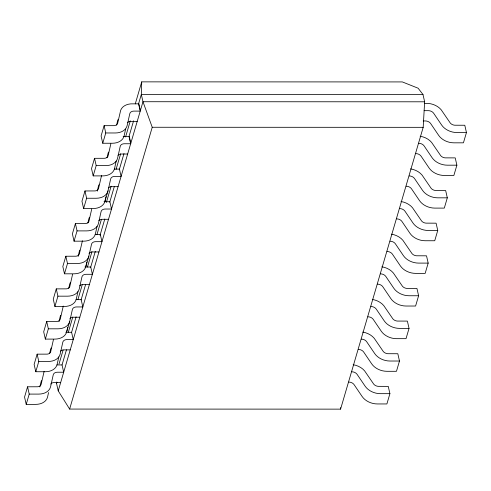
<?xml version="1.0" encoding="UTF-8"?>
<svg xmlns="http://www.w3.org/2000/svg" width="491" height="491" viewBox="0 0 491 491"><rect width="100%" height="100%" fill="white"/><g stroke="black" fill="none" stroke-linecap="round" stroke-linejoin="round"><path stroke-width="0.74" d="M56.753 382.066L56.569 383.569L58.226 390.861L69.624 409.071L340.576 409.138L423.187 127.335L424.641 101.797L422.984 94.505L418.123 88.214L402.332 81.923L141.727 81.862L141.322 94.432L138.29 104.767M39.869 386.957L41.127 381.624A14.896 10.796 16.3 0 1 41.6 380.611M49.603 353.575L50.696 348.978A14.896 10.796 16.3 0 1 51.162 347.966M53.445 339.588L50.634 351.967A5.119 3.707 16.3 0 1 47.173 354.134L37.132 354.158L34.118 364.439L35.775 371.73L45.313 371.736A14.847 10.765 16.3 0 0 57.146 364.328L58.803 356.908M59.006 321.679L60.264 316.339A14.896 10.796 16.3 0 1 60.731 315.326M68.74 288.297L69.832 283.7A14.896 10.796 16.3 0 1 70.299 282.687M72.582 274.309L69.771 286.683A5.119 3.707 16.3 0 1 66.303 288.855L56.269 288.88L53.255 299.16L54.912 306.452L64.45 306.458A14.847 10.765 16.3 0 0 76.283 299.05L77.94 291.629M78.143 256.394L79.401 251.061A14.896 10.796 16.3 0 1 79.867 250.048M48.572 392.518L47.578 396.967A14.847 10.765 16.3 0 1 35.745 404.375L26.207 404.375L24.55 397.078L27.564 386.798L37.604 386.773A5.119 3.707 16.3 0 0 41.066 384.606L44.141 371.343M87.877 223.012L88.969 218.421A14.896 10.796 16.3 0 1 89.436 217.409M91.719 209.031L88.908 221.404A5.119 3.707 16.3 0 1 85.44 223.571L75.405 223.601L72.392 233.882L74.049 241.173L83.587 241.173A14.847 10.765 16.3 0 0 95.42 233.771L97.077 226.351M97.279 191.116L98.538 185.782A14.896 10.796 16.3 0 1 99.004 184.769M63.278 306.059L60.203 319.322A5.119 3.707 16.3 0 1 56.735 321.495L46.7 321.519L43.687 331.799L45.344 339.091L54.882 339.097A14.847 10.765 16.3 0 0 66.715 331.689L67.709 327.239M66.715 331.689L69.728 321.409L72.386 309.539A5.162 3.744 16.3 0 1 76.504 306.943L82.819 306.949L81.162 299.657L76.062 299.651M107.013 157.734L108.106 153.143A14.896 10.796 16.3 0 1 108.572 152.13M110.856 143.753L108.045 156.126A5.119 3.707 16.3 0 1 104.577 158.292L94.536 158.323L91.522 168.603L93.18 175.895L102.723 175.895A14.847 10.765 16.3 0 0 114.556 168.487L116.214 161.073M116.582 125.095L117.674 120.504A14.896 10.796 16.3 0 1 118.141 119.485M82.414 240.78L79.339 254.043A5.119 3.707 16.3 0 1 75.872 256.216L65.837 256.241L62.823 266.521L64.481 273.812L74.018 273.812A14.847 10.765 16.3 0 0 85.851 266.41L86.846 261.961M85.851 266.41L88.865 256.13L91.516 244.26A5.162 3.744 16.3 0 1 95.641 241.664L101.956 241.664L100.299 234.373L95.199 234.373M101.551 175.502L98.476 188.765A5.119 3.707 16.3 0 1 95.009 190.931L84.974 190.962L81.96 201.242L83.611 208.534L93.155 208.534A14.847 10.765 16.3 0 0 104.988 201.132L105.982 196.676M104.988 201.132L108.002 190.852L110.653 178.976A5.162 3.744 16.3 0 1 114.771 176.386L121.093 176.386L119.436 169.094L114.335 169.094M125.616 129.17L124.125 135.847A14.847 10.765 16.3 0 1 112.292 143.255L102.748 143.249L101.091 135.958L104.104 125.678L114.145 125.653A5.119 3.707 16.3 0 0 117.613 123.486L120.688 110.223A14.896 10.796 16.3 0 1 130.784 103.865L138.572 103.816L140.23 111.107L133.908 111.107A5.162 3.744 16.3 0 0 129.79 113.697L127.138 125.567A14.847 10.765 16.3 0 1 115.305 132.975L105.761 132.969L102.748 143.249M26.207 404.375L29.221 394.095L27.564 386.798M35.775 371.73L38.789 361.45L37.132 354.158M45.344 339.091L48.357 328.81L46.7 321.519M54.912 306.452L57.926 296.171L56.269 288.88M64.481 273.812L67.494 263.532L65.837 256.241M74.049 241.173L77.062 230.893L75.405 223.601M83.611 208.534L86.625 198.254L84.974 190.962M93.18 175.895L96.193 165.614L94.536 158.323M59.006 364.064L63.1 350.095M68.267 332.462L72.791 317.026M77.965 299.387L82.267 284.694M87.441 267.055L91.964 251.619M96.917 234.716L101.441 219.287M106.4 202.384L111.138 186.218M116.091 169.315L120.614 153.879M125.573 136.977L130.311 120.811M135.264 103.908L141.727 81.862M56.569 383.569L56.974 382.176M29.221 394.095L38.758 394.095A14.847 10.765 16.3 0 0 50.591 386.687L53.249 374.817A5.162 3.744 16.3 0 1 57.367 372.227L63.683 372.227L62.032 364.936L66.469 349.788M38.789 361.45L48.327 361.456A14.847 10.765 16.3 0 0 60.16 354.048L62.817 342.178A5.162 3.744 16.3 0 1 66.936 339.588L73.251 339.588L71.594 332.297L76.123 316.848M81.083 299.933L85.612 284.492M90.571 267.577L95.309 251.392M100.054 235.214L104.798 219.035M109.757 202.114L114.286 186.672M119.245 169.757L123.984 153.579M133.595 120.792L129.158 135.939L130.815 143.231M58.226 390.861L142.979 101.723L141.322 94.432L422.984 94.505M69.624 409.071L152.228 127.267L142.979 101.723L424.641 101.797M353.152 364.721A14.896 10.796 16.3 0 1 364.641 370.908L373.743 384.171A5.119 3.707 16.3 0 0 378.199 386.343L388.252 386.374L389.909 393.665L386.896 403.946L377.352 403.946A14.847 10.765 16.3 0 1 362.155 396.532L354.103 384.662A5.162 3.744 16.3 0 0 348.806 382.066M362.72 332.082A14.896 10.796 16.3 0 1 374.21 338.268L383.311 351.531A5.119 3.707 16.3 0 0 387.767 353.704L397.82 353.735L399.478 361.026L396.464 371.306L386.92 371.306A14.847 10.765 16.3 0 1 371.724 363.892L363.671 352.022A5.162 3.744 16.3 0 0 358.375 349.426M372.288 299.436A14.896 10.796 16.3 0 1 383.778 305.629L392.88 318.892A5.119 3.707 16.3 0 0 397.336 321.065L407.389 321.096L409.04 328.387L406.026 338.667L396.489 338.667A14.847 10.765 16.3 0 1 381.292 331.253L373.24 319.377A5.162 3.744 16.3 0 0 367.943 316.787M381.857 266.797A14.896 10.796 16.3 0 1 393.346 272.984L402.448 286.253A5.119 3.707 16.3 0 0 406.904 288.426L416.951 288.456L418.608 295.748L415.595 306.028L406.057 306.028A14.847 10.765 16.3 0 1 390.854 298.614L382.808 286.738A5.162 3.744 16.3 0 0 377.511 284.142M391.425 234.158A14.896 10.796 16.3 0 1 402.915 240.345L412.017 253.614A5.119 3.707 16.3 0 0 416.472 255.78L426.519 255.817L428.177 263.108L425.163 273.389L415.625 273.383A14.847 10.765 16.3 0 1 400.423 265.975L392.377 254.099A5.162 3.744 16.3 0 0 387.08 251.502M400.994 201.519A14.896 10.796 16.3 0 1 412.483 207.705L421.585 220.975A5.119 3.707 16.3 0 0 426.041 223.141L436.088 223.178L437.745 230.469L434.731 240.75L425.194 240.743A14.847 10.765 16.3 0 1 409.991 233.335L401.945 221.459A5.162 3.744 16.3 0 0 396.648 218.863M410.562 168.879A14.896 10.796 16.3 0 1 422.051 175.066L431.153 188.335A5.119 3.707 16.3 0 0 435.603 190.502L445.656 190.533L447.313 197.83L444.3 208.11L434.762 208.104A14.847 10.765 16.3 0 1 419.56 200.696L411.513 188.82A5.162 3.744 16.3 0 0 406.217 186.224M420.13 136.24A14.896 10.796 16.3 0 1 431.62 142.427L440.722 155.69A5.119 3.707 16.3 0 0 445.171 157.863L455.225 157.893L456.882 165.185L453.868 175.465L444.33 175.465A14.847 10.765 16.3 0 1 429.128 168.051L421.082 156.181A5.162 3.744 16.3 0 0 415.785 153.585M424.764 103.374L428.195 103.423A14.896 10.796 16.3 0 1 441.188 109.788L450.29 123.051A5.119 3.707 16.3 0 0 454.74 125.223L464.793 125.254L466.45 132.545L463.436 142.826L453.899 142.826A14.847 10.765 16.3 0 1 438.696 135.412L430.65 123.542A5.162 3.744 16.3 0 0 425.353 120.946L423.242 120.946M424.15 110.665L428.367 110.665A5.162 3.744 16.3 0 1 433.663 113.261L441.71 125.131A14.847 10.765 16.3 0 0 456.912 132.545L466.45 132.545M137.216 121.387L130.894 121.387A5.162 3.744 16.3 0 0 127.519 122.621M152.228 127.267L423.187 127.335M123.173 136.455L129.004 136.455L130.661 143.746L124.34 143.746A5.162 3.744 16.3 0 0 120.221 146.336L117.57 158.206A14.847 10.765 16.3 0 1 105.737 165.614L96.193 165.614M127.648 154.027L121.326 154.027A5.162 3.744 16.3 0 0 117.95 155.26M456.882 165.185L447.344 165.185A14.847 10.765 16.3 0 1 432.141 157.771L424.095 145.901A5.162 3.744 16.3 0 0 418.798 143.304M118.079 186.666L111.758 186.666A5.162 3.744 16.3 0 0 108.382 187.906M447.313 197.83L437.776 197.824A14.847 10.765 16.3 0 1 422.573 190.416L414.527 178.54A5.162 3.744 16.3 0 0 409.23 175.944M86.625 198.254L96.168 198.254A14.847 10.765 16.3 0 0 108.002 190.852M104.037 201.733L109.867 201.733L111.525 209.025L105.203 209.025A5.162 3.744 16.3 0 0 101.085 211.621L98.433 223.491A14.847 10.765 16.3 0 1 86.6 230.893L77.062 230.893M108.511 219.305L102.189 219.305A5.162 3.744 16.3 0 0 98.82 220.545M437.745 230.469L428.207 230.463A14.847 10.765 16.3 0 1 413.005 223.055L404.958 211.179A5.162 3.744 16.3 0 0 399.662 208.583M98.943 251.944L92.627 251.944A5.162 3.744 16.3 0 0 88.988 253.491M428.177 263.108L418.639 263.102A14.847 10.765 16.3 0 1 403.436 255.694L395.39 243.818A5.162 3.744 16.3 0 0 390.093 241.222M67.494 263.532L77.032 263.532A14.847 10.765 16.3 0 0 88.865 256.13M84.9 267.012L90.731 267.012L92.388 274.309L86.072 274.303A5.162 3.744 16.3 0 0 81.948 276.899L79.296 288.769A14.847 10.765 16.3 0 1 67.463 296.177L57.926 296.171M89.374 284.59L83.059 284.584A5.162 3.744 16.3 0 0 79.683 285.823M418.608 295.748L409.071 295.748A14.847 10.765 16.3 0 1 393.868 288.334L385.822 276.458A5.162 3.744 16.3 0 0 380.525 273.861M79.806 317.229L73.49 317.223A5.162 3.744 16.3 0 0 69.851 318.769M409.04 328.387L399.502 328.387A14.847 10.765 16.3 0 1 384.306 320.973L376.253 309.097A5.162 3.744 16.3 0 0 370.957 306.507M48.357 328.81L57.895 328.817A14.847 10.765 16.3 0 0 69.728 321.409M65.763 332.297L71.594 332.297M70.238 349.868L63.922 349.868A5.162 3.744 16.3 0 0 60.546 351.102M399.478 361.026L389.934 361.026A14.847 10.765 16.3 0 1 374.737 353.612L366.685 341.742A5.162 3.744 16.3 0 0 361.388 339.146M56.925 364.936L62.032 364.936M60.669 382.507L54.354 382.507A5.162 3.744 16.3 0 0 50.72 384.048M389.909 393.665L380.365 393.665A14.847 10.765 16.3 0 1 365.169 386.251L357.117 374.381A5.162 3.744 16.3 0 0 351.82 371.785M138.726 103.3L140.377 110.592M104.104 125.678L105.761 132.969M340.521 407.622L340.576 409.138"/></g></svg>
